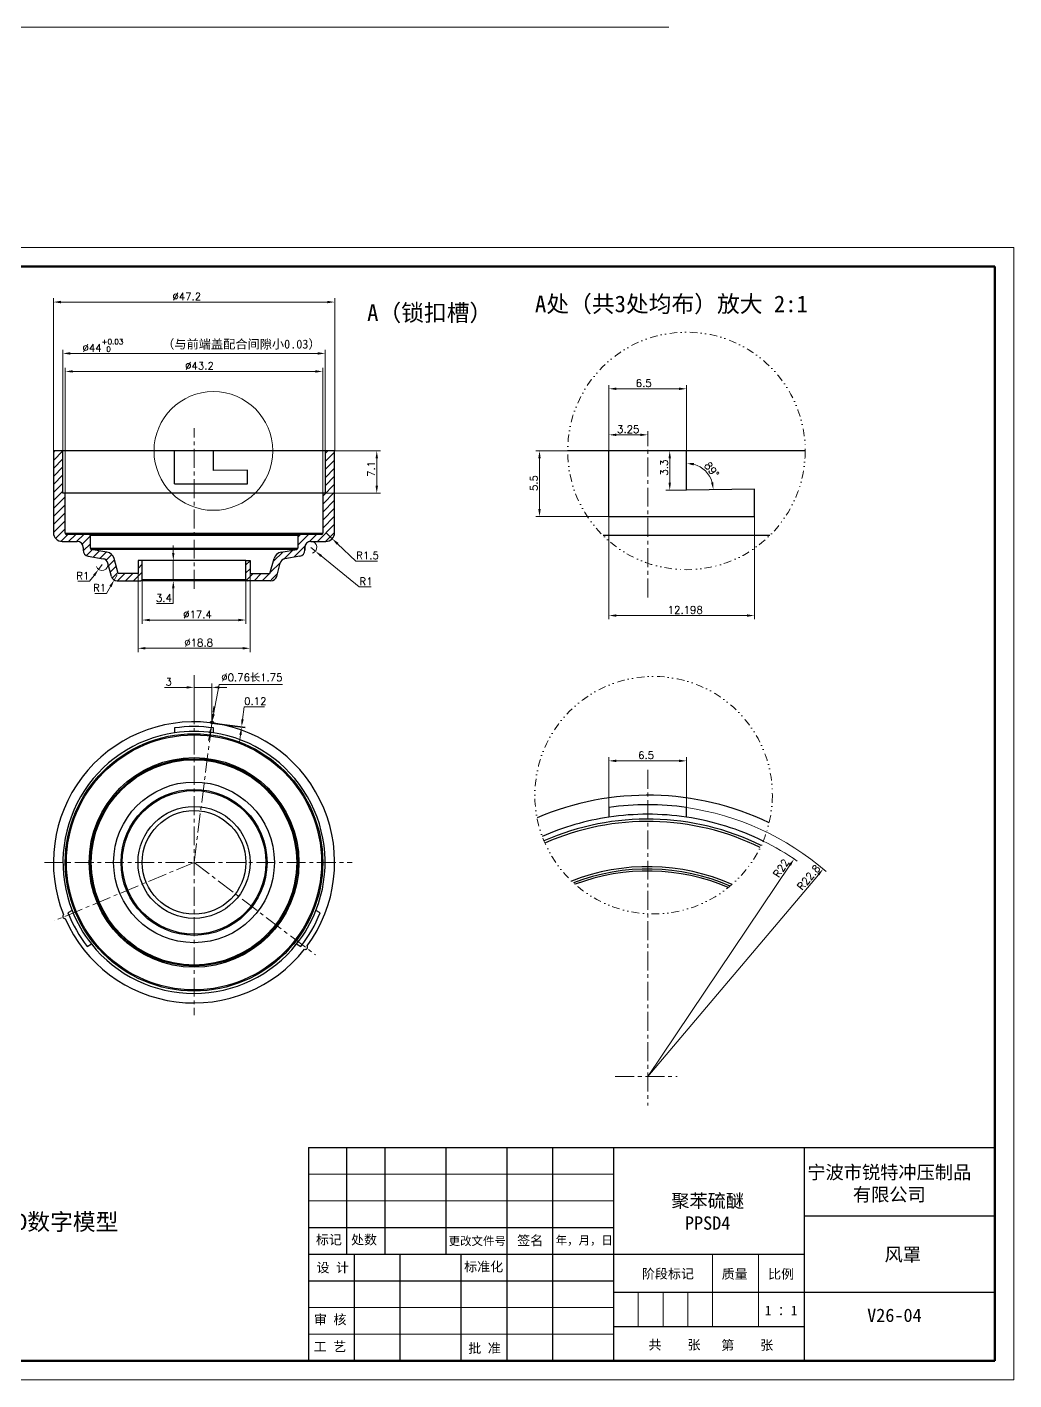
# Model space of a CAD drawing. Header units: millimetres. Extents: x 2517 to 77584, y 486 to 45347.
# Drawn here: x 3849.9 to 4015.5, y 569.7 to 796.9 of the extents above; entities that cross this region are included whole.
import ezdxf

# ---------------------------------------------------------------- set-up
doc = ezdxf.new("R2010")
doc.units = ezdxf.units.MM
doc.linetypes.add('CENTER', pattern=[50.8, 31.75, -6.35, 6.35, -6.35])
doc.linetypes.add('DIVIDE', pattern=[31.75, 12.7, -6.35, 0, -6.35, 0, -6.35])
for name, color, linetype, lineweight in [('中心线', 1, 'CENTER', 9), ('双点划线', 5, 'DIVIDE', 9), ('填充', 3, 'Continuous', 9), ('实线', 7, 'Continuous', 25), ('尺寸标注', 2, 'Continuous', 9), ('引导线', 6, 'Continuous', 9), ('文本', 3, 'Continuous', 15), ('粗实线', 9, 'Continuous', 50)]:
    doc.layers.add(name, color=color, linetype=linetype, lineweight=lineweight)
doc.styles.add('st', font='txt.shx')
doc.styles.get("Standard").update_dxf_attribs({"font": 'simfang.ttf'})
doc.dimstyles.new('2st', dxfattribs={"dimscale": 0.5, "dimtxt": 2.5, "dimasz": 2.5, "dimexe": 1.25, "dimexo": 0, "dimtad": 1, "dimtoh": 1, "dimdec": 3, "dimlfac": 0.5, "dimdsep": 46, "dimtxsty": 'st', "dimcen": 0, "dimclrd": 256, "dimclre": 256, "dimclrt": 3, "dimadec": 3, "dimazin": 2, "dimtfac": 1, "dimtdec": 3, "dimtofl": 0, "dimtmove": 0, "dimatfit": 1, "dimfxl": 1, "dimlwd": -1, "dimlwe": -1, "dimarcsym": 0})
doc.dimstyles.new('st', dxfattribs={"dimscale": 0.5, "dimtxt": 2.5, "dimasz": 2.5, "dimexe": 1.25, "dimexo": 0, "dimtad": 1, "dimtoh": 1, "dimdsep": 46, "dimtxsty": 'st', "dimcen": 0, "dimclrd": 256, "dimclre": 256, "dimclrt": 3, "dimadec": 3, "dimazin": 2, "dimtfac": 1, "dimtmove": 0, "dimatfit": 1, "dimfxl": 1, "dimlwd": -1, "dimlwe": -1, "dimarcsym": 0})

# ---------------------------------------------------------------- blocks, each defined once
blk = doc.blocks.new('*D186')
at = {"layer": 'Defpoints', "color": 0, "ltscale": 0.1, "transparency": 16777216}
for p in [(3899.94, 742.07), (3855.94, 725.7), (3899.94, 725.7)]:
    blk.add_point(p, dxfattribs=at)
at = {"layer": '尺寸标注', "ltscale": 0.1, "transparency": 16777216}
for p, q in [((3855.94, 725.7), (3855.94, 742.69)), ((3899.94, 725.7), (3899.94, 742.69)), ((3857.19, 742.07), (3898.69, 742.07))]:
    blk.add_line(p, q, dxfattribs=at)
for points in [[(3857.19, 742.28), (3857.19, 741.86), (3855.94, 742.07)], [(3898.69, 742.28), (3898.69, 741.86), (3899.94, 742.07)]]:
    blk.add_solid(points, dxfattribs=at)
at = {"layer": '尺寸标注', "color": 3, "ltscale": 0.1, "transparency": 16777216, "insert": (3862.65, 743.42), "char_height": 1.25, "attachment_point": 5, "style": 'st'}
blk.add_mtext('%%c44{}{\\H0.71x;\\C3;\\S+0.03^  0;}', dxfattribs=at)
blk = doc.blocks.new('*D187')
at = {"layer": 'Defpoints', "color": 0, "ltscale": 0.1, "transparency": 16777216}
for p in [(3901.54, 750.69), (3854.34, 725.7), (3901.54, 725.7)]:
    blk.add_point(p, dxfattribs=at)
at = {"layer": '尺寸标注', "ltscale": 0.1, "transparency": 16777216}
for p, q in [((3854.34, 725.7), (3854.34, 751.32)), ((3855.59, 750.69), (3900.29, 750.69)), ((3901.54, 725.7), (3901.54, 751.32))]:
    blk.add_line(p, q, dxfattribs=at)
for points in [[(3855.59, 750.9), (3855.59, 750.48), (3854.34, 750.69)], [(3900.29, 750.9), (3900.29, 750.48), (3901.54, 750.69)]]:
    blk.add_solid(points, dxfattribs=at)
at = {"layer": '尺寸标注', "color": 3, "ltscale": 0.1, "transparency": 16777216, "insert": (3876.72, 751.63), "char_height": 1.25, "attachment_point": 5, "style": 'st'}
blk.add_mtext('%%c47.2', dxfattribs=at)
blk = doc.blocks.new('*D188')
at = {"layer": 'Defpoints', "color": 0, "ltscale": 0.1, "transparency": 16777216}
for p in [(3869.24, 704.1), (3886.64, 704.1), (3886.64, 697.31)]:
    blk.add_point(p, dxfattribs=at)
at = {"layer": '尺寸标注', "ltscale": 0.1, "transparency": 16777216}
for p, q in [((3869.24, 704.1), (3869.24, 696.68)), ((3886.64, 704.1), (3886.64, 696.68)), ((3870.49, 697.31), (3885.39, 697.31))]:
    blk.add_line(p, q, dxfattribs=at)
for points in [[(3870.49, 697.52), (3870.49, 697.1), (3869.24, 697.31)], [(3885.39, 697.52), (3885.39, 697.1), (3886.64, 697.31)]]:
    blk.add_solid(points, dxfattribs=at)
at = {"layer": '尺寸标注', "color": 3, "ltscale": 0.1, "transparency": 16777216, "insert": (3878.52, 698.25), "char_height": 1.25, "attachment_point": 5, "style": 'st'}
blk.add_mtext('%%c17.4', dxfattribs=at)
blk = doc.blocks.new('*D202')
at = {"layer": 'Defpoints', "color": 0, "ltscale": 0.1, "transparency": 16777216}
for p in [(3960.57, 736.13), (3947.57, 725.7), (3960.57, 725.7)]:
    blk.add_point(p, dxfattribs=at)
at = {"layer": '尺寸标注', "ltscale": 0.1, "transparency": 16777216}
for p, q in [((3947.57, 725.7), (3947.57, 736.76)), ((3948.82, 736.13), (3959.32, 736.13)), ((3960.57, 725.7), (3960.57, 736.76))]:
    blk.add_line(p, q, dxfattribs=at)
for points in [[(3948.82, 736.34), (3948.82, 735.92), (3947.57, 736.13)], [(3959.32, 736.34), (3959.32, 735.92), (3960.57, 736.13)]]:
    blk.add_solid(points, dxfattribs=at)
at = {"layer": '尺寸标注', "color": 3, "ltscale": 0.1, "transparency": 16777216, "insert": (3953.4, 737.07), "char_height": 1.25, "attachment_point": 5, "style": 'st'}
blk.add_mtext('6.5', dxfattribs=at)
blk = doc.blocks.new('*D203')
at = {"layer": 'Defpoints', "color": 0, "ltscale": 0.1, "transparency": 16777216}
for p in [(3947.57, 725.7), (3935.92, 714.7), (3947.57, 714.7)]:
    blk.add_point(p, dxfattribs=at)
at = {"layer": '尺寸标注', "ltscale": 0.1, "transparency": 16777216}
for p, q in [((3947.57, 725.7), (3935.29, 725.7)), ((3935.92, 724.45), (3935.92, 715.95)), ((3947.57, 714.7), (3935.29, 714.7))]:
    blk.add_line(p, q, dxfattribs=at)
for points in [[(3935.71, 724.45), (3936.12, 724.45), (3935.92, 725.7)], [(3935.71, 715.95), (3936.12, 715.95), (3935.92, 714.7)]]:
    blk.add_solid(points, dxfattribs=at)
at = {"layer": '尺寸标注', "color": 3, "ltscale": 0.1, "transparency": 16777216, "insert": (3934.98, 720.3), "char_height": 1.25, "attachment_point": 5, "rotation": 90, "style": 'st'}
blk.add_mtext('5.5', dxfattribs=at)
blk = doc.blocks.new('*D204')
at = {"layer": 'Defpoints', "color": 0, "ltscale": 0.1, "transparency": 16777216}
for p in [(3947.57, 714.7), (3971.97, 714.7), (3971.97, 698.06)]:
    blk.add_point(p, dxfattribs=at)
at = {"layer": '尺寸标注', "ltscale": 0.1, "transparency": 16777216}
for p, q in [((3947.57, 714.7), (3947.57, 697.44)), ((3971.97, 714.7), (3971.97, 697.44)), ((3948.82, 698.06), (3970.72, 698.06))]:
    blk.add_line(p, q, dxfattribs=at)
for points in [[(3948.82, 698.27), (3948.82, 697.86), (3947.57, 698.06)], [(3970.72, 698.27), (3970.72, 697.86), (3971.97, 698.06)]]:
    blk.add_solid(points, dxfattribs=at)
at = {"layer": '尺寸标注', "color": 3, "ltscale": 0.1, "transparency": 16777216, "insert": (3960.37, 699), "char_height": 1.25, "attachment_point": 5, "style": 'st'}
blk.add_mtext('12.198', dxfattribs=at)
blk = doc.blocks.new('*D205')
at = {"layer": 'Defpoints', "color": 0, "ltscale": 0.1, "transparency": 16777216}
for p in [(3960.57, 725.7), (3962.81, 723.03), (3960.57, 719.1), (3960.57, 719.1), (3971.97, 719.3)]:
    blk.add_point(p, dxfattribs=at)
at = {"layer": '尺寸标注', "ltscale": 0.1, "transparency": 16777216}
blk.add_arc((3960.57, 719.1), 4.53, 16.85, 74.15, dxfattribs=at)
for points in [[(3961.78, 723.25), (3961.84, 723.66), (3960.57, 723.63)], [(3965.11, 720.44), (3964.7, 720.38), (3965.1, 719.18)]]:
    blk.add_solid(points, dxfattribs=at)
at = {"layer": '尺寸标注', "color": 3, "ltscale": 0.1, "transparency": 16777216, "insert": (3964.83, 722.53), "char_height": 1.25, "attachment_point": 5, "rotation": 308.8841, "style": 'st'}
blk.add_mtext('89°', dxfattribs=at)
blk = doc.blocks.new('*D206')
at = {"layer": 'Defpoints', "color": 0, "ltscale": 0.1, "transparency": 16777216}
for p in [(3957.77, 725.7), (3960.57, 725.7), (3960.57, 719.1)]:
    blk.add_point(p, dxfattribs=at)
at = {"layer": '尺寸标注', "ltscale": 0.1, "transparency": 16777216}
for p, q in [((3960.57, 725.7), (3957.14, 725.7)), ((3957.77, 720.35), (3957.77, 724.45)), ((3960.57, 719.1), (3957.14, 719.1))]:
    blk.add_line(p, q, dxfattribs=at)
for points in [[(3957.56, 724.45), (3957.97, 724.45), (3957.77, 725.7)], [(3957.56, 720.35), (3957.97, 720.35), (3957.77, 719.1)]]:
    blk.add_solid(points, dxfattribs=at)
at = {"layer": '尺寸标注', "color": 3, "ltscale": 0.1, "transparency": 16777216, "insert": (3956.83, 722.89), "char_height": 1.25, "attachment_point": 5, "rotation": 90, "style": 'st'}
blk.add_mtext('3.3', dxfattribs=at)
blk = doc.blocks.new('*D207')
at = {"layer": 'Defpoints', "color": 0, "ltscale": 0.1, "transparency": 16777216}
for p in [(3954.07, 728.4), (3954.07, 726.87), (3947.57, 725.7)]:
    blk.add_point(p, dxfattribs=at)
at = {"layer": '尺寸标注', "ltscale": 0.1, "transparency": 16777216}
for p, q in [((3947.57, 725.7), (3947.57, 729.02)), ((3948.82, 728.4), (3952.82, 728.4)), ((3954.07, 726.87), (3954.07, 729.02))]:
    blk.add_line(p, q, dxfattribs=at)
for points in [[(3948.82, 728.61), (3948.82, 728.19), (3947.57, 728.4)], [(3952.82, 728.61), (3952.82, 728.19), (3954.07, 728.4)]]:
    blk.add_solid(points, dxfattribs=at)
at = {"layer": '尺寸标注', "color": 3, "ltscale": 0.1, "transparency": 16777216, "insert": (3950.8, 729.33), "char_height": 1.25, "attachment_point": 5, "style": 'st'}
blk.add_mtext('3.25', dxfattribs=at)
blk = doc.blocks.new('*D208')
at = {"layer": 'Defpoints', "color": 0, "ltscale": 0.1, "transparency": 16777216}
for p in [(3983.52, 655.52), (3954.07, 620.7)]:
    blk.add_point(p, dxfattribs=at)
at = {"layer": '尺寸标注', "ltscale": 0.1, "transparency": 16777216}
blk.add_line((3954.07, 620.7), (3982.71, 654.56), dxfattribs=at)
blk.add_arc((3954.07, 620.7), 45.6, 48.9836, 81.8049, dxfattribs=at)
blk.add_solid([(3982.55, 654.7), (3982.87, 654.43), (3983.52, 655.52)], dxfattribs=at)
at = {"layer": '尺寸标注', "color": 3, "ltscale": 0.1, "transparency": 16777216, "insert": (3981.09, 654.1), "char_height": 1.25, "attachment_point": 5, "rotation": 49.7689, "style": 'st'}
blk.add_mtext('R22.8', dxfattribs=at)
blk = doc.blocks.new('*D209')
at = {"layer": 'Defpoints', "color": 0, "ltscale": 0.1, "transparency": 16777216}
for p in [(3960.57, 673.67), (3947.57, 665.84), (3960.57, 665.84)]:
    blk.add_point(p, dxfattribs=at)
at = {"layer": '尺寸标注', "ltscale": 0.1, "transparency": 16777216}
for p, q in [((3947.57, 665.84), (3947.57, 674.3)), ((3948.82, 673.67), (3959.32, 673.67)), ((3960.57, 665.84), (3960.57, 674.3))]:
    blk.add_line(p, q, dxfattribs=at)
for points in [[(3948.82, 673.88), (3948.82, 673.46), (3947.57, 673.67)], [(3959.32, 673.88), (3959.32, 673.46), (3960.57, 673.67)]]:
    blk.add_solid(points, dxfattribs=at)
at = {"layer": '尺寸标注', "color": 3, "ltscale": 0.1, "transparency": 16777216, "insert": (3953.8, 674.61), "char_height": 1.25, "attachment_point": 5, "style": 'st'}
blk.add_mtext('6.5', dxfattribs=at)
blk = doc.blocks.new('*D210')
at = {"layer": 'Defpoints', "color": 0, "ltscale": 0.1, "transparency": 16777216}
for p in [(3978.63, 657.21), (3954.07, 620.7)]:
    blk.add_point(p, dxfattribs=at)
at = {"layer": '尺寸标注', "ltscale": 0.1, "transparency": 16777216}
blk.add_line((3954.07, 620.7), (3977.94, 656.17), dxfattribs=at)
blk.add_arc((3954.07, 620.7), 44, 55.2487, 63.868, dxfattribs=at)
blk.add_solid([(3977.76, 656.29), (3978.11, 656.05), (3978.63, 657.21)], dxfattribs=at)
at = {"layer": '尺寸标注', "color": 3, "ltscale": 0.1, "transparency": 16777216, "insert": (3976.46, 655.66), "char_height": 1.25, "attachment_point": 5, "rotation": 56.0626, "style": 'st'}
blk.add_mtext('R22', dxfattribs=at)
blk = doc.blocks.new('*D212')
at = {"layer": 'Defpoints', "color": 0, "ltscale": 0.1, "transparency": 16777216}
for p in [(3868.54, 705.1), (3887.34, 705.1), (3887.34, 692.57)]:
    blk.add_point(p, dxfattribs=at)
at = {"layer": '尺寸标注', "ltscale": 0.1, "transparency": 16777216}
for p, q in [((3868.54, 705.1), (3868.54, 691.94)), ((3887.34, 705.1), (3887.34, 691.94)), ((3869.79, 692.57), (3886.09, 692.57))]:
    blk.add_line(p, q, dxfattribs=at)
for points in [[(3869.79, 692.78), (3869.79, 692.36), (3868.54, 692.57)], [(3886.09, 692.78), (3886.09, 692.36), (3887.34, 692.57)]]:
    blk.add_solid(points, dxfattribs=at)
at = {"layer": '尺寸标注', "color": 3, "ltscale": 0.1, "transparency": 16777216, "insert": (3878.71, 693.51), "char_height": 1.25, "attachment_point": 5, "style": 'st'}
blk.add_mtext('%%c18.8', dxfattribs=at)
blk = doc.blocks.new('*D213')
at = {"layer": 'Defpoints', "color": 0, "ltscale": 0.1, "transparency": 16777216}
for p in [(3900.04, 712), (3901.13, 710.96)]:
    blk.add_point(p, dxfattribs=at)
at = {"layer": '尺寸标注', "ltscale": 0.1, "transparency": 16777216}
for p, q in [((3900.04, 712), (3901.13, 710.96)), ((3902.03, 710.11), (3905.08, 707.22)), ((3905.08, 707.22), (3908.72, 707.22))]:
    blk.add_line(p, q, dxfattribs=at)
blk.add_solid([(3902.18, 710.26), (3901.89, 709.95), (3901.13, 710.96)], dxfattribs=at)
at = {"layer": '尺寸标注', "color": 3, "ltscale": 0.1, "transparency": 16777216, "insert": (3907.05, 708.16), "char_height": 1.25, "attachment_point": 5, "style": 'st'}
blk.add_mtext('R1.5', dxfattribs=at)
blk = doc.blocks.new('*D214')
at = {"layer": 'Defpoints', "color": 0, "ltscale": 0.1, "transparency": 16777216}
for p in [(3897.54, 709.5), (3898.31, 708.86)]:
    blk.add_point(p, dxfattribs=at)
at = {"layer": '尺寸标注', "ltscale": 0.1, "transparency": 16777216}
for p, q in [((3897.54, 709.5), (3898.31, 708.86)), ((3899.28, 708.07), (3905.66, 702.86)), ((3905.66, 702.86), (3907.64, 702.86))]:
    blk.add_line(p, q, dxfattribs=at)
blk.add_arc((3897.54, 709.5), 1, 284.9325, 90, dxfattribs=at)
blk.add_solid([(3899.41, 708.23), (3899.15, 707.91), (3898.31, 708.86)], dxfattribs=at)
at = {"layer": '尺寸标注', "color": 3, "ltscale": 0.1, "transparency": 16777216, "insert": (3906.8, 703.8), "char_height": 1.25, "attachment_point": 5, "style": 'st'}
blk.add_mtext('R1', dxfattribs=at)
blk = doc.blocks.new('*D215')
at = {"layer": 'Defpoints', "color": 0, "ltscale": 0.1, "transparency": 16777216}
for p in [(3877.94, 707.3), (3874.46, 703.9), (3877.94, 703.9)]:
    blk.add_point(p, dxfattribs=at)
at = {"layer": '尺寸标注', "ltscale": 0.1, "transparency": 16777216}
for p, q in [((3874.46, 708.55), (3874.46, 709.8)), ((3877.94, 707.3), (3873.83, 707.3)), ((3874.46, 707.3), (3874.46, 703.9)), ((3877.94, 703.9), (3873.83, 703.9)), ((3874.46, 702.65), (3874.46, 700.07)), ((3874.46, 700.07), (3871.64, 700.07))]:
    blk.add_line(p, q, dxfattribs=at)
for points in [[(3874.25, 708.55), (3874.66, 708.55), (3874.46, 707.3)], [(3874.25, 702.65), (3874.66, 702.65), (3874.46, 703.9)]]:
    blk.add_solid(points, dxfattribs=at)
at = {"layer": '尺寸标注', "color": 3, "ltscale": 0.1, "transparency": 16777216, "insert": (3872.89, 701.01), "char_height": 1.25, "attachment_point": 5, "style": 'st'}
blk.add_mtext('3.4', dxfattribs=at)
blk = doc.blocks.new('*D216')
at = {"layer": 'Defpoints', "color": 0, "ltscale": 0.1, "transparency": 16777216}
for p in [(3901.54, 725.7), (3908.6, 725.7), (3899.94, 718.6)]:
    blk.add_point(p, dxfattribs=at)
at = {"layer": '尺寸标注', "ltscale": 0.1, "transparency": 16777216}
for p, q in [((3901.54, 725.7), (3909.23, 725.7)), ((3908.6, 719.85), (3908.6, 724.45)), ((3899.94, 718.6), (3909.23, 718.6))]:
    blk.add_line(p, q, dxfattribs=at)
for points in [[(3908.4, 724.45), (3908.81, 724.45), (3908.6, 725.7)], [(3908.4, 719.85), (3908.81, 719.85), (3908.6, 718.6)]]:
    blk.add_solid(points, dxfattribs=at)
at = {"layer": '尺寸标注', "color": 3, "ltscale": 0.1, "transparency": 16777216, "insert": (3907.67, 722.67), "char_height": 1.25, "attachment_point": 5, "rotation": 90, "style": 'st'}
blk.add_mtext('7.1', dxfattribs=at)
blk = doc.blocks.new('*D217')
at = {"layer": 'Defpoints', "color": 0, "ltscale": 0.1, "transparency": 16777216}
for p in [(3899.54, 739.04), (3856.34, 718.6), (3899.54, 718.6)]:
    blk.add_point(p, dxfattribs=at)
at = {"layer": '尺寸标注', "ltscale": 0.1, "transparency": 16777216}
for p, q in [((3856.34, 718.6), (3856.34, 739.67)), ((3857.59, 739.04), (3898.29, 739.04)), ((3899.54, 718.6), (3899.54, 739.67))]:
    blk.add_line(p, q, dxfattribs=at)
for points in [[(3857.59, 739.25), (3857.59, 738.84), (3856.34, 739.04)], [(3898.29, 739.25), (3898.29, 738.84), (3899.54, 739.04)]]:
    blk.add_solid(points, dxfattribs=at)
at = {"layer": '尺寸标注', "color": 3, "ltscale": 0.1, "transparency": 16777216, "insert": (3878.85, 739.98), "char_height": 1.25, "attachment_point": 5, "style": 'st'}
blk.add_mtext('%%c43.2', dxfattribs=at)
blk = doc.blocks.new('*D317')
at = {"layer": 'Defpoints', "color": 0, "ltscale": 0.1, "transparency": 16777216}
for p in [(3865.03, 704.9), (3864.54, 704.03)]:
    blk.add_point(p, dxfattribs=at)
at = {"layer": '尺寸标注', "ltscale": 0.1, "transparency": 16777216}
for p, q in [((3865.03, 704.9), (3864.54, 704.03)), ((3863.25, 701.78), (3861.27, 701.78)), ((3863.91, 702.94), (3863.25, 701.78))]:
    blk.add_line(p, q, dxfattribs=at)
blk.add_solid([(3863.73, 703.05), (3864.1, 702.84), (3864.54, 704.03)], dxfattribs=at)
at = {"layer": '尺寸标注', "color": 3, "ltscale": 0.1, "transparency": 16777216, "insert": (3862.1, 702.72), "char_height": 1.25, "attachment_point": 5, "style": 'st'}
blk.add_mtext('R1', dxfattribs=at)
blk = doc.blocks.new('*D318')
at = {"layer": 'Defpoints', "color": 0, "ltscale": 0.1, "transparency": 16777216}
for p in [(3862.5, 706.62), (3861.91, 705.81)]:
    blk.add_point(p, dxfattribs=at)
at = {"layer": '尺寸标注', "ltscale": 0.1, "transparency": 16777216}
for p, q in [((3862.5, 706.62), (3861.91, 705.81)), ((3861.16, 704.81), (3860.41, 703.81)), ((3860.41, 703.81), (3858.44, 703.81))]:
    blk.add_line(p, q, dxfattribs=at)
blk.add_arc((3862.5, 706.62), 1, 197.5833, 15, dxfattribs=at)
blk.add_solid([(3860.99, 704.93), (3861.33, 704.69), (3861.91, 705.81)], dxfattribs=at)
at = {"layer": '尺寸标注', "color": 3, "ltscale": 0.1, "transparency": 16777216, "insert": (3859.27, 704.74), "char_height": 1.25, "attachment_point": 5, "style": 'st'}
blk.add_mtext('R1', dxfattribs=at)
blk = doc.blocks.new('*D340')
at = {"layer": 'Defpoints', "color": 0, "ltscale": 0.1, "transparency": 16777216}
for p in [(3877.94, 686), (3877.94, 680.23), (3880.94, 680.03)]:
    blk.add_point(p, dxfattribs=at)
at = {"layer": '尺寸标注', "ltscale": 0.1, "transparency": 16777216}
for p, q in [((3876.69, 686), (3872.97, 686)), ((3877.94, 680.23), (3877.94, 686.63)), ((3880.94, 686), (3877.94, 686)), ((3880.94, 680.03), (3880.94, 686.63)), ((3882.19, 686), (3883.44, 686))]:
    blk.add_line(p, q, dxfattribs=at)
for points in [[(3876.69, 686.21), (3876.69, 685.8), (3877.94, 686)], [(3882.19, 686.21), (3882.19, 685.8), (3880.94, 686)]]:
    blk.add_solid(points, dxfattribs=at)
at = {"layer": '尺寸标注', "color": 3, "ltscale": 0.1, "transparency": 16777216, "insert": (3873.69, 686.94), "char_height": 1.25, "attachment_point": 5, "style": 'st'}
blk.add_mtext('3', dxfattribs=at)
blk = doc.blocks.new('*D341')
at = {"layer": 'Defpoints', "color": 0, "ltscale": 0.1, "transparency": 16777216}
for p in [(3880.85, 679.54), (3880.99, 680.29)]:
    blk.add_point(p, dxfattribs=at)
at = {"layer": '尺寸标注', "ltscale": 0.1, "transparency": 16777216}
for p, q in [((3881.22, 681.52), (3882.16, 686.51)), ((3882.16, 686.51), (3892.8, 686.51)), ((3880.85, 679.54), (3880.99, 680.29)), ((3880.62, 678.31), (3880.39, 677.09))]:
    blk.add_line(p, q, dxfattribs=at)
for points in [[(3881.02, 681.56), (3881.43, 681.48), (3880.99, 680.29)], [(3880.41, 678.35), (3880.82, 678.27), (3880.85, 679.54)]]:
    blk.add_solid(points, dxfattribs=at)
at = {"layer": '尺寸标注', "color": 3, "ltscale": 0.1, "transparency": 16777216, "insert": (3887.64, 687.62), "char_height": 1.25, "attachment_point": 5, "style": 'st'}
blk.add_mtext('∅0.76长1.75', dxfattribs=at)
blk = doc.blocks.new('*D342')
at = {"layer": 'Defpoints', "color": 0, "ltscale": 0.1, "transparency": 16777216}
for p in [(3880.92, 679.92), (3880.94, 680.03), (3885.9, 679.28)]:
    blk.add_point(p, dxfattribs=at)
at = {"layer": '尺寸标注', "ltscale": 0.1, "transparency": 16777216}
for p, q in [((3886.08, 680.64), (3886.35, 682.74)), ((3886.35, 682.74), (3889.78, 682.74)), ((3880.92, 679.92), (3886.52, 679.2)), ((3880.94, 680.03), (3886.54, 679.32)), ((3885.9, 679.28), (3885.92, 679.4)), ((3885.74, 678.04), (3885.59, 676.8))]:
    blk.add_line(p, q, dxfattribs=at)
for points in [[(3885.54, 678.06), (3885.95, 678.01), (3885.9, 679.28)], [(3885.87, 680.66), (3886.28, 680.61), (3885.92, 679.4)]]:
    blk.add_solid(points, dxfattribs=at)
at = {"layer": '尺寸标注', "color": 3, "ltscale": 0.1, "transparency": 16777216, "insert": (3888.22, 683.68), "char_height": 1.25, "attachment_point": 5, "style": 'st'}
blk.add_mtext('0.12', dxfattribs=at)

msp = doc.modelspace()

# ---------------------------------------------------------------- hatches: boundary and pattern name
at = {"layer": '填充', "ltscale": 0.1}
h = msp.add_hatch(dxfattribs=at)
h.set_pattern_fill('ANSI31', color=256, scale=0.3)
h.set_pattern_definition([(45, (3854.3364, 703.89615), (-0.67352, 0.67352), [])])
edge = h.paths.add_edge_path()
edge.add_line((3891.8058, 704.6373), (3892.3804, 706.782))
edge.add_arc((3893.3773, 706.6039), 1.0127, 100.227615, 169.874095, ccw=False)
edge.add_line((3893.1975, 707.6005), (3895.71, 708.0435))
edge.add_arc((3895.5364, 709.0283), 1, 280, 295.852513)
edge.add_line((3895.9724, 708.1284), (3895.9724, 711.6961))
edge.add_line((3895.9724, 711.6961), (3895.5364, 711.6961))
edge.add_arc((3895.5364, 711.4961), 0.2, 90, 180)
edge.add_line((3895.3364, 711.4961), (3895.3364, 709.364))
edge.add_arc((3895.1364, 709.364), 0.2, -80, 0, ccw=False)
edge.add_line((3895.1711, 709.167), (3892.5499, 708.7048))
edge.add_arc((3892.8165, 707.221), 1.5076, 100.184309, 164.815691)
edge.add_line((3891.3615, 707.6158), (3890.6864, 705.0961))
edge.add_arc((3890.3596, 704.3336), 0.8296, 66.805414, 113.194586)
edge.add_line((3890.0329, 705.0961), (3887.3364, 705.0961))
edge.add_line((3887.3364, 705.0961), (3887.3364, 707.2961))
edge.add_line((3887.3364, 707.2961), (3886.6364, 707.2961))
edge.add_line((3886.6364, 707.2961), (3886.6364, 704.0961))
edge.add_arc((3886.8364, 704.0961), 0.2, 180, 270)
edge.add_line((3886.8364, 703.8961), (3890.3398, 703.8961))
edge.add_arc((3889.4925, 707.3922), 3.5973, 283.623455, 310.019418)
edge = h.paths.add_edge_path()
edge.add_line((3901.5364, 725.6961), (3899.9364, 725.6961))
edge.add_line((3899.9364, 725.6961), (3899.9364, 718.5961))
edge.add_line((3899.9364, 718.5961), (3899.5364, 718.5961))
edge.add_line((3899.5364, 718.5961), (3899.5364, 711.8961))
edge.add_arc((3899.3364, 711.8961), 0.2, -90, 0, ccw=False)
edge.add_line((3899.3364, 711.6961), (3895.9724, 711.6961))
edge.add_line((3895.9724, 711.6961), (3895.9724, 708.1284))
edge.add_arc((3895.5364, 709.0283), 1, 295.852513, 360)
edge.add_line((3896.5364, 709.0283), (3896.5364, 709.4961))
edge.add_arc((3897.5364, 709.4961), 1, 90, 180, ccw=False)
edge.add_line((3897.5364, 710.4961), (3900.0364, 710.4961))
edge.add_arc((3900.0364, 711.9961), 1.5, 270, 360)
edge.add_line((3901.5364, 711.9961), (3901.5364, 725.6961))
edge = h.paths.add_edge_path()
edge.add_line((3856.3364, 718.5961), (3855.9364, 718.5961))
edge.add_line((3855.9364, 718.5961), (3855.9364, 725.6961))
edge.add_line((3855.9364, 725.6961), (3854.3364, 725.6961))
edge.add_line((3854.3364, 725.6961), (3854.3364, 711.9961))
edge.add_arc((3855.8364, 711.9961), 1.5, 180, 270)
edge.add_line((3855.8364, 710.4961), (3858.3364, 710.4961))
edge.add_arc((3858.3364, 709.4961), 1, 0, 90, ccw=False)
edge.add_line((3859.3364, 709.4961), (3859.3364, 709.0283))
edge.add_arc((3860.3364, 709.0283), 1, 180, 260)
edge.add_line((3860.1627, 708.0435), (3862.6753, 707.6005))
edge.add_arc((3862.4962, 706.6046), 1.0118, 10.093371, 79.804919, ccw=False)
edge.add_line((3863.4923, 706.782), (3864.067, 704.6373))
edge.add_arc((3865.0522, 704.9094), 1.0221, 195.439618, 277.541018)
edge.add_line((3865.1864, 703.8961), (3869.0364, 703.8961))
edge.add_arc((3869.0364, 704.0961), 0.2, 270, 360)
edge.add_line((3869.2364, 704.0961), (3869.2364, 707.2961))
edge.add_line((3869.2364, 707.2961), (3868.5364, 707.2961))
edge.add_line((3868.5364, 707.2961), (3868.5364, 705.0961))
edge.add_line((3868.5364, 705.0961), (3865.8398, 705.0961))
edge.add_arc((3865.5131, 649.6803), 55.4168, 89.662187, 90.337813)
edge.add_line((3865.1864, 705.0961), (3864.5559, 707.4492))
edge.add_arc((3863.0359, 707.194), 1.5413, 9.531152, 66.959805)
edge.add_line((3863.6391, 708.6123), (3860.7017, 709.167))
edge.add_arc((3860.7364, 709.364), 0.2, 180, 260, ccw=False)
edge.add_line((3860.5364, 709.364), (3860.5364, 711.4961))
edge.add_arc((3860.3364, 711.4961), 0.2, 0, 90)
edge.add_line((3860.3364, 711.6961), (3856.5364, 711.6961))
edge.add_arc((3856.5364, 711.8961), 0.2, 180, 270, ccw=False)
edge.add_line((3856.3364, 711.8961), (3856.3364, 718.5961))

# ---------------------------------------------------------------- linework, layer by layer
at = {"color": 7, "linetype": 'Continuous', "lineweight": 25}
for centre, start, end in [((3880.9211, 679.9154), 154.727755, 154.727755), ((3880.9211, 679.9154), 10.666003, 154.727755), ((3856.2747, 647.5659), 130.666003, 274.727755), ((3896.6133, 642.3962), 250.666003, 34.727755)]:
    msp.add_arc(centre, 0.38, start, end, dxfattribs=at)
at = {"layer": '中心线', "ltscale": 0.1}
for p, q in [((3877.9364, 702.5443), (3877.9364, 729.5409)), ((3954.0689, 701.1079), (3954.0689, 726.8671)), ((3877.9364, 688.0731), (3877.9364, 630.9864)), ((3877.9364, 656.6258), (3881.2889, 682.7851)), ((3880.7548, 679.9367), (3881.0966, 679.8929)), ((3954.0689, 672.1527), (3954.0689, 615.8003)), ((3852.8444, 656.6258), (3904.4521, 656.6258)), ((3877.9364, 656.6258), (3854.4963, 646.8222)), ((3877.9364, 656.6258), (3898.3311, 641.0875)), ((3948.6221, 620.7032), (3959.0374, 620.7032))]:
    msp.add_line(p, q, dxfattribs=at)
at = {"layer": '双点划线', "ltscale": 0.1}
for centre in [(3960.5689, 725.6961), (3955.0627, 667.9032)]:
    msp.add_circle(centre, 19.9319, dxfattribs=at)
at = {"layer": '双点划线', "lineweight": 25}
msp.add_arc((3877.9364, 656.6258), 23.6, 82.696879, 83.574472, dxfattribs=at)
at = {"layer": '实线', "lineweight": 25}
for p, q in [((3854.3364, 725.6961), (3854.3364, 711.9961)), ((3855.9364, 725.6961), (3854.3364, 725.6961)), ((3855.9364, 718.5961), (3855.9364, 725.6961)), ((3874.6864, 725.6961), (3855.9364, 725.6961)), ((3874.6864, 720.1961), (3874.6864, 725.6961)), ((3881.1864, 725.6961), (3874.6864, 725.6961)), ((3881.1864, 722.3961), (3881.1864, 725.6961)), ((3899.9364, 725.6961), (3881.1864, 725.6961)), ((3899.9364, 725.6961), (3899.9364, 718.5961)), ((3901.5364, 725.6961), (3899.9364, 725.6961)), ((3901.5364, 711.9961), (3901.5364, 725.6961)), ((3947.5689, 725.6961), (3940.6369, 725.6961)), ((3947.5689, 714.6961), (3947.5689, 725.6961)), ((3960.5689, 725.6961), (3947.5689, 725.6961)), ((3960.5689, 719.0961), (3960.5689, 725.6961)), ((3980.5008, 725.6961), (3960.5689, 725.6961)), ((3886.8846, 722.4956), (3881.1864, 722.3961)), ((3886.8846, 720.1961), (3886.8846, 722.4956)), ((3874.6864, 720.1961), (3886.8846, 720.1961)), ((3856.3364, 718.5961), (3855.9364, 718.5961)), ((3856.3364, 711.8961), (3856.3364, 718.5961)), ((3899.5364, 718.5961), (3856.3364, 718.5961)), ((3899.5364, 718.5961), (3899.5364, 711.8961)), ((3899.9364, 718.5961), (3899.5364, 718.5961)), ((3971.9653, 719.2951), (3960.5689, 719.0961)), ((3971.9653, 714.6961), (3971.9653, 719.2951)), ((3947.5689, 714.6961), (3971.9653, 714.6961)), ((3856.3364, 711.8961), (3899.5364, 711.8961)), ((3860.3364, 711.6961), (3856.5364, 711.6961)), ((3860.3364, 711.6961), (3895.5364, 711.6961)), ((3860.5364, 709.364), (3860.5364, 711.4961)), ((3895.3364, 711.4961), (3860.5364, 711.4961)), ((3895.3364, 711.4961), (3895.3364, 709.364)), ((3899.3364, 711.6961), (3895.5364, 711.6961)), ((3974.5561, 711.4961), (3946.5817, 711.4961)), ((3855.8364, 710.4961), (3858.3364, 710.4961)), ((3859.3364, 709.4961), (3859.3364, 709.0283)), ((3860.5364, 709.364), (3895.3364, 709.364)), ((3863.3228, 708.7048), (3860.7017, 709.167)), ((3895.1711, 709.167), (3860.7017, 709.167)), ((3892.5499, 708.7048), (3895.1711, 709.167)), ((3896.5364, 709.0283), (3896.5364, 709.4961)), ((3896.5364, 709.4961), (3896.5364, 709.0283)), ((3897.5364, 710.4961), (3900.0364, 710.4961)), ((3860.1627, 708.0435), (3862.6753, 707.6005)), ((3864.067, 704.6373), (3863.4675, 706.8745)), ((3865.1864, 705.0961), (3864.5112, 707.6158)), ((3868.5364, 707.2961), (3868.5364, 705.0961)), ((3869.2364, 707.2961), (3868.5364, 707.2961)), ((3869.2364, 704.0961), (3869.2364, 707.2961)), ((3886.6364, 707.2961), (3869.2364, 707.2961)), ((3886.6364, 707.2961), (3887.3364, 707.2961)), ((3886.6364, 704.0961), (3886.6364, 707.2961)), ((3887.3364, 707.2961), (3887.3364, 705.0961)), ((3890.6864, 705.0961), (3891.3615, 707.6158)), ((3891.8058, 704.6373), (3892.4052, 706.8745)), ((3895.71, 708.0435), (3893.1975, 707.6005)), ((3868.5364, 705.0961), (3865.1864, 705.0961)), ((3869.2364, 704.0961), (3886.6364, 704.0961)), ((3887.3364, 705.0961), (3890.6864, 705.0961)), ((3865.0329, 703.8961), (3869.0364, 703.8961)), ((3886.8364, 703.8961), (3869.0364, 703.8961)), ((3890.8398, 703.8961), (3886.8364, 703.8961)), ((3874.6864, 679.193), (3874.6864, 678.3845)), ((3881.1864, 678.3845), (3881.1864, 679.193)), ((3947.5689, 665.8375), (3947.5689, 664.2204)), ((3960.5689, 664.2204), (3960.5689, 665.8375)), ((3857.4679, 648.5611), (3856.7676, 648.1568)), ((3899.1051, 648.1568), (3898.4049, 648.5611)), ((3860.0176, 642.5277), (3860.7179, 642.9319)), ((3895.1549, 642.9319), (3895.8551, 642.5277))]:
    msp.add_line(p, q, dxfattribs=at)
at = {"layer": '实线'}
for p, q in [((3897.1202, 608.7853), (4012.3294, 608.7853)), ((3897.1322, 608.7853), (3897.1322, 572.9424)), ((3903.5327, 608.7853), (3903.5327, 590.8639)), ((3909.9332, 608.7853), (3909.9332, 590.8639)), ((3920.1741, 608.7853), (3920.1741, 590.8639)), ((3930.4149, 608.7853), (3930.4149, 572.9424)), ((3938.0955, 608.7853), (3938.0955, 572.9424)), ((3948.3363, 608.7853), (3948.3363, 572.9424)), ((3980.3268, 608.7853), (3980.3268, 572.9424)), ((3897.1202, 595.3442), (3948.3363, 595.3442)), ((3980.3268, 597.2644), (4012.3294, 597.2644)), ((3897.1202, 590.8639), (3948.3363, 590.8639)), ((3904.8128, 590.8639), (3904.8128, 572.9424)), ((3912.4934, 590.8639), (3912.4934, 572.9424)), ((3922.7343, 590.8639), (3922.7343, 572.9424)), ((3948.3363, 590.8639), (3980.3268, 590.8639)), ((3897.1202, 586.3835), (3948.3363, 586.3835)), ((3948.3363, 584.4634), (4012.3294, 584.4634)), ((3948.3363, 578.7029), (3980.3268, 578.7029)), ((3897.1202, 572.9424), (4012.3294, 572.9424))]:
    msp.add_line(p, q, dxfattribs=at)
at = {"layer": '实线', "lineweight": 25}
for radius in [21.6, 21.4, 17.6, 17.4, 17.2347, 13.4895, 12.25, 12.05, 9.4, 8.7]:
    msp.add_circle((3877.9364, 656.6258), radius, dxfattribs=at)
for centre, radius, start, end in [((3855.8364, 711.9961), 1.5, 180, 270), ((3856.5364, 711.8961), 0.2, 180, 270), ((3860.3364, 711.4961), 0.2, 0, 90), ((3895.5364, 711.4961), 0.2, 90, 180), ((3899.3364, 711.8961), 0.2, 270, 0), ((3900.0364, 711.9961), 1.5, 270, 0), ((3858.3364, 709.4961), 1, 0, 90), ((3860.3364, 709.0283), 1, 180, 260), ((3860.7364, 709.364), 0.2, 180, 260), ((3863.0623, 707.2276), 1.5, 15, 80), ((3892.8104, 707.2276), 1.5, 100, 165), ((3895.1364, 709.364), 0.2, 280, 0), ((3895.1364, 709.364), 0.2, 280, 0), ((3895.5364, 709.0283), 1, 280, 0), ((3895.5364, 709.0283), 1, 280, 0), ((3897.5364, 709.4961), 1, 90, 180), ((3862.5016, 706.6157), 1, 15, 80), ((3893.3711, 706.6157), 1, 100, 165), ((3865.0329, 704.8961), 1, 195, 270), ((3869.0364, 704.0961), 0.2, 270, 0), ((3886.8364, 704.0961), 0.2, 180, 270), ((3890.8398, 704.8961), 1, 270, 345), ((3877.9364, 656.6258), 23.6, 83.574472, 201.819285), ((3877.9364, 656.6258), 22.8, 81.804925, 98.195075), ((3877.9364, 656.6258), 23.6, 323.574472, 81.819285), ((3877.9364, 656.6258), 22, 98.495242, 201.504758), ((3877.9364, 656.6258), 22, 81.504758, 98.495242), ((3877.9364, 656.6258), 22, 338.495242, 81.504758), ((3954.0689, 620.7032), 47.2, 64.417781, 113.169746), ((3954.0689, 620.7032), 45.6, 81.804925, 98.195075), ((3954.0689, 620.7032), 44, 98.495242, 113.71954), ((3954.0689, 620.7032), 43.2, 63.826052, 113.761474), ((3954.0689, 620.7032), 42.8, 63.820637, 113.76689), ((3954.0689, 620.7032), 44, 81.504758, 98.495242), ((3954.0689, 620.7032), 44, 63.867986, 81.504758), ((3954.0689, 620.7032), 35.2, 66.292163, 111.295363), ((3954.0689, 620.7032), 34.8, 66.608333, 110.979193), ((3954.0689, 620.7032), 34.4695, 66.889897, 110.697629), ((3877.9364, 656.6258), 22.8, 201.804925, 218.195075), ((3877.9364, 656.6258), 22, 201.504758, 218.495242), ((3877.9364, 656.6258), 22, 321.504758, 338.495242), ((3877.9364, 656.6258), 22.8, 321.804925, 338.195075), ((3877.9364, 656.6258), 23.6, 203.574472, 321.819285), ((3877.9364, 656.6258), 22, 218.495242, 321.504758)]:
    msp.add_arc(centre, radius, start, end, dxfattribs=at)
at = {"layer": '尺寸标注', "ltscale": 0.2}
msp.add_line((3054.3981, 796.855), (3957.6079, 796.855), dxfattribs=at)
at = {"layer": '尺寸标注', "ltscale": 0.1}
msp.add_circle((3881.1864, 725.6961), 9.966, dxfattribs=at)
at = {"layer": '引导线'}
for p, q in [((3746.7081, 759.8374), (4015.5296, 759.8374)), ((4015.5296, 569.7422), (4015.5296, 759.8374)), ((3897.1202, 604.3049), (3948.3363, 604.3049)), ((3897.1202, 599.8246), (3948.3363, 599.8246)), ((3897.1202, 581.9032), (3948.3363, 581.9032)), ((3897.1202, 577.4228), (3948.3363, 577.4228)), ((3746.7081, 569.7422), (4015.5296, 569.7422))]:
    msp.add_line(p, q, dxfattribs=at)
at = {"layer": '文本', "ltscale": 0.2}
for p, q in [((3964.9656, 590.8639), (3964.9656, 578.7029)), ((3972.6462, 590.8639), (3972.6462, 578.7029)), ((3952.4846, 584.4634), (3952.4846, 578.7029)), ((3956.6449, 584.4634), (3956.6449, 578.7029)), ((3960.8053, 584.4634), (3960.8053, 578.7029))]:
    msp.add_line(p, q, dxfattribs=at)
at = {"layer": '粗实线'}
for p, q in [((3762.7094, 756.6371), (4012.3294, 756.6371)), ((4012.3294, 572.9424), (4012.3294, 756.6371)), ((3762.7094, 572.9424), (4012.3294, 572.9424))]:
    msp.add_line(p, q, dxfattribs=at)

# ---------------------------------------------------------------- texts
at = {"layer": '实线', "attachment_point": 5}
for s, insert, char_height, width in [('A处（共3处均布）放大 2:1', (3958.0521, 750.1979), 2.800224, 70.890337), ('A（锁扣槽）', (3917.4833, 748.7191), 2.80022, 24.310064), ('（与前端盖配合间隙小0.03）', (3885.8867, 743.5353), 1.5, 36.804944), ('宁波市锐特冲压制品\\P有限公司', (3994.6139, 602.6139), 2.24018, 40.438307), ('聚苯硫醚\\PPPSD4 ', (3964.1287, 597.9316), 2.24018, 25.199456), ('风罩', (3996.876, 590.6836), 2.24018, 29.443955), ('V26-04', (3995.4713, 580.5811), 2.24018, 29.443955)]:
    msp.add_mtext(s, dxfattribs=dict(at, insert=insert, char_height=char_height, width=width))
at = {"layer": '文本', "insert": (3779.3183, 593.7383), "char_height": 2.800224, "width": 94.571693, "attachment_point": 4}
msp.add_mtext('技术要求\\P1.拔模斜度：0.5°\\P2.锁扣槽圆周均布，数量：3，尺寸详见3D数字模型\\P3.其它未注尺寸详见：3D数字模型\\P4.与前端盖配合间隙：小于0.03\\P5.在塑料件上，作“穴数标记”', dxfattribs=at)
at = {"layer": '文本', "ltscale": 0.2, "attachment_point": 5}
for s, insert, char_height, width in [('标记', (3900.5663, 593.2057), 1.60013, 9.288167), ('处数', (3906.4675, 593.1917), 1.60013, 9.288167), ('更改文件号', (3925.4752, 592.9797), 1.40811, 20.602074), ('签名', (3934.3494, 593.0817), 1.60013, 9.288167), ('年，月，日', (3943.4332, 593.068), 1.40811, 9.288167), ('设 计', (3901.2208, 588.5213), 1.60013, 9.288167), ('标准化', (3926.5439, 588.6669), 1.60013, 9.288167), ('阶段标记', (3957.4622, 587.4796), 1.60013, 9.288167), ('质量', (3968.6713, 587.4425), 1.60013, 9.288167), ('比例', (3976.4614, 587.4425), 1.60013, 9.288167), ('1 ：1', (3976.4525, 581.4031), 1.60013, 9.288167), ('审 核', (3900.7835, 579.7907), 1.60013, 9.288167), ('工 艺', (3900.7581, 575.2797), 1.60013, 9.288167), ('批 准', (3926.6897, 574.9813), 1.60013, 9.288167), ('共    张', (3958.5696, 575.5542), 1.60013, 9.288167), ('第    张', (3970.7732, 575.4965), 1.60013, 9.288167)]:
    msp.add_mtext(s, dxfattribs=dict(at, insert=insert, char_height=char_height, width=width))

# ---------------------------------------------------------------- dimensions: what is measured, and where the dimension line sits
at = {"layer": '尺寸标注', "ltscale": 0.1}
for base, p1, p2, picture, middle in [((3901.5364, 750.6908), (3854.3364, 725.6961), (3901.5364, 725.6961), '*D187', (3876.7229, 750.6908)), ((3899.5364, 739.0443), (3856.3364, 718.5961), (3899.5364, 718.5961), '*D217', (3878.8483, 739.0443)), ((3887.3364, 692.5697), (3868.5364, 705.0961), (3887.3364, 705.0961), '*D212', (3878.7097, 692.5697)), ((3886.6364, 697.3076), (3869.2364, 704.0961), (3886.6364, 704.0961), '*D188', (3878.5214, 697.3076))]:
    dim = msp.add_linear_dim(base=base, p1=p1, p2=p2, text='%%c<>', dimstyle='st', dxfattribs=at)
    dim.commit()
    dim.dimension.update_dxf_attribs({"geometry": picture, "text_midpoint": middle, "dimtype": 160})
dim = msp.add_linear_dim(base=(3899.9364, 742.0685), p1=(3855.9364, 725.6961), p2=(3899.9364, 725.6961), text='%%c<>{}{\\H0.71x;\\C3;\\S+0.03^  0;}', dimstyle='st', override={"dimtp": 0.03, "dimtm": 0, "dimtdec": 2, "dimtzin": 8}, dxfattribs=at)
dim.commit()
dim.dimension.update_dxf_attribs({"geometry": '*D186', "text_midpoint": (3862.6455, 742.0685), "dimtype": 160})
for base, p1, p2, picture, middle in [((3960.5689, 736.1327), (3947.5689, 725.6961), (3960.5689, 725.6961), '*D202', (3953.4043, 736.1327)), ((3954.0689, 728.3974), (3947.5689, 725.6961), (3954.0689, 726.8671), '*D207', (3950.7992, 728.3974)), ((3971.9653, 698.0635), (3947.5689, 714.6961), (3971.9653, 714.6961), '*D204', (3960.3712, 698.0635)), ((3960.5689, 673.6731), (3947.5689, 665.8375), (3960.5689, 665.8375), '*D209', (3953.8015, 673.6731))]:
    dim = msp.add_linear_dim(base=base, p1=p1, p2=p2, dimstyle='2st', override={"dimtol": 0, "dimlim": 0, "dimtp": 0, "dimtm": 0, "dimtfac": 1, "dimtdec": 2, "dimtolj": 0, "dimtzin": 8}, dxfattribs=at)
    dim.commit()
    dim.dimension.update_dxf_attribs({"geometry": picture, "text_midpoint": middle, "dimtype": 160})
for base, p1, p2, angle, picture, middle, dimtype in [((3908.6045, 725.6961), (3899.9364, 718.5961), (3901.5364, 725.6961), 90, '*D216', (3908.6045, 722.6694), 160), ((3874.4554, 703.8961), (3877.9364, 707.2961), (3877.9364, 703.8961), 90, '*D215', (3872.8929, 700.0732), 160), ((3885.903, 679.2769), (3880.9364, 680.0344), (3880.9211, 679.9154), 262.696879, '*D342', (3888.2224, 682.7442), 161)]:
    dim = msp.add_linear_dim(base=base, p1=p1, p2=p2, angle=angle, dimstyle='st', dxfattribs=at)
    dim.commit()
    dim.dimension.update_dxf_attribs({"geometry": picture, "text_midpoint": middle, "dimtype": dimtype})
for base, p1, p2, picture, middle in [((3935.9157, 714.6961), (3947.5689, 725.6961), (3947.5689, 714.6961), '*D203', (3935.9157, 720.3034)), ((3957.765, 725.6961), (3960.5689, 719.0961), (3960.5689, 725.6961), '*D206', (3957.765, 722.8923))]:
    dim = msp.add_linear_dim(base=base, p1=p1, p2=p2, angle=90, dimstyle='2st', override={"dimtol": 0, "dimlim": 0, "dimtp": 0, "dimtm": 0, "dimtfac": 1, "dimtdec": 2, "dimtolj": 0, "dimtzin": 8}, dxfattribs=at)
    dim.commit()
    dim.dimension.update_dxf_attribs({"geometry": picture, "text_midpoint": middle, "dimtype": 160})
dim = msp.add_angular_dim_2l(base=(3962.8125, 723.035), line1=((3960.5689, 719.0961), (3960.5689, 725.6961)), line2=((3971.9653, 719.2951), (3960.5689, 719.0961)), dimstyle='2st', override={"dimtol": 0, "dimlim": 0, "dimtp": 0, "dimtm": 0, "dimtfac": 1, "dimtdec": 2, "dimtolj": 0, "dimtzin": 8}, dxfattribs=at)
dim.commit()
dim.dimension.update_dxf_attribs({"geometry": '*D205', "text_midpoint": (3964.0975, 721.9418), "dimtype": 162})
for center, mpoint, picture, middle in [((3900.0364, 711.9961), (3901.1255, 710.9647), '*D213', (3907.0546, 707.2242)), ((3897.5364, 709.4961), (3898.3107, 708.8633), '*D214', (3906.8049, 702.8579)), ((3862.5016, 706.6157), (3861.9053, 705.8129), '*D318', (3859.2687, 703.8061)), ((3865.0329, 704.8961), (3864.536, 704.0284), '*D317', (3862.1044, 701.783))]:
    dim = msp.add_radius_dim(center=center, mpoint=mpoint, dimstyle='st', dxfattribs=at)
    dim.commit()
    dim.dimension.update_dxf_attribs({"geometry": picture, "text_midpoint": middle, "dimtype": 164})
dim = msp.add_diameter_dim_2p(p1=(3880.8508, 679.5419), p2=(3880.9914, 680.2888), text='<>长1.75', dimstyle='st', dxfattribs=at)
dim.commit()
dim.dimension.update_dxf_attribs({"geometry": '*D341', "text_midpoint": (3887.6397, 686.5092), "dimtype": 163})
dim = msp.add_linear_dim(base=(3877.9364, 686.0047), p1=(3880.9364, 680.0344), p2=(3877.9364, 680.2258), dimstyle='st', dxfattribs=at)
dim.commit()
dim.dimension.update_dxf_attribs({"geometry": '*D340', "text_midpoint": (3873.6947, 686.0047), "dimtype": 160})
for mpoint, picture, middle in [((3983.5207, 655.5163), '*D208', (3981.8106, 653.495)), ((3978.6335, 657.2077), '*D210', (3977.2413, 655.1388))]:
    dim = msp.add_radius_dim(center=(3954.0689, 620.7032), mpoint=mpoint, dimstyle='2st', override={"dimtol": 0, "dimlim": 0, "dimtp": 0, "dimtm": 0, "dimtfac": 1, "dimtdec": 2, "dimtolj": 0, "dimtzin": 8}, dxfattribs=at)
    dim.commit()
    dim.dimension.update_dxf_attribs({"geometry": picture, "text_midpoint": middle, "dimtype": 164})

doc.saveas('drawing.dxf')
